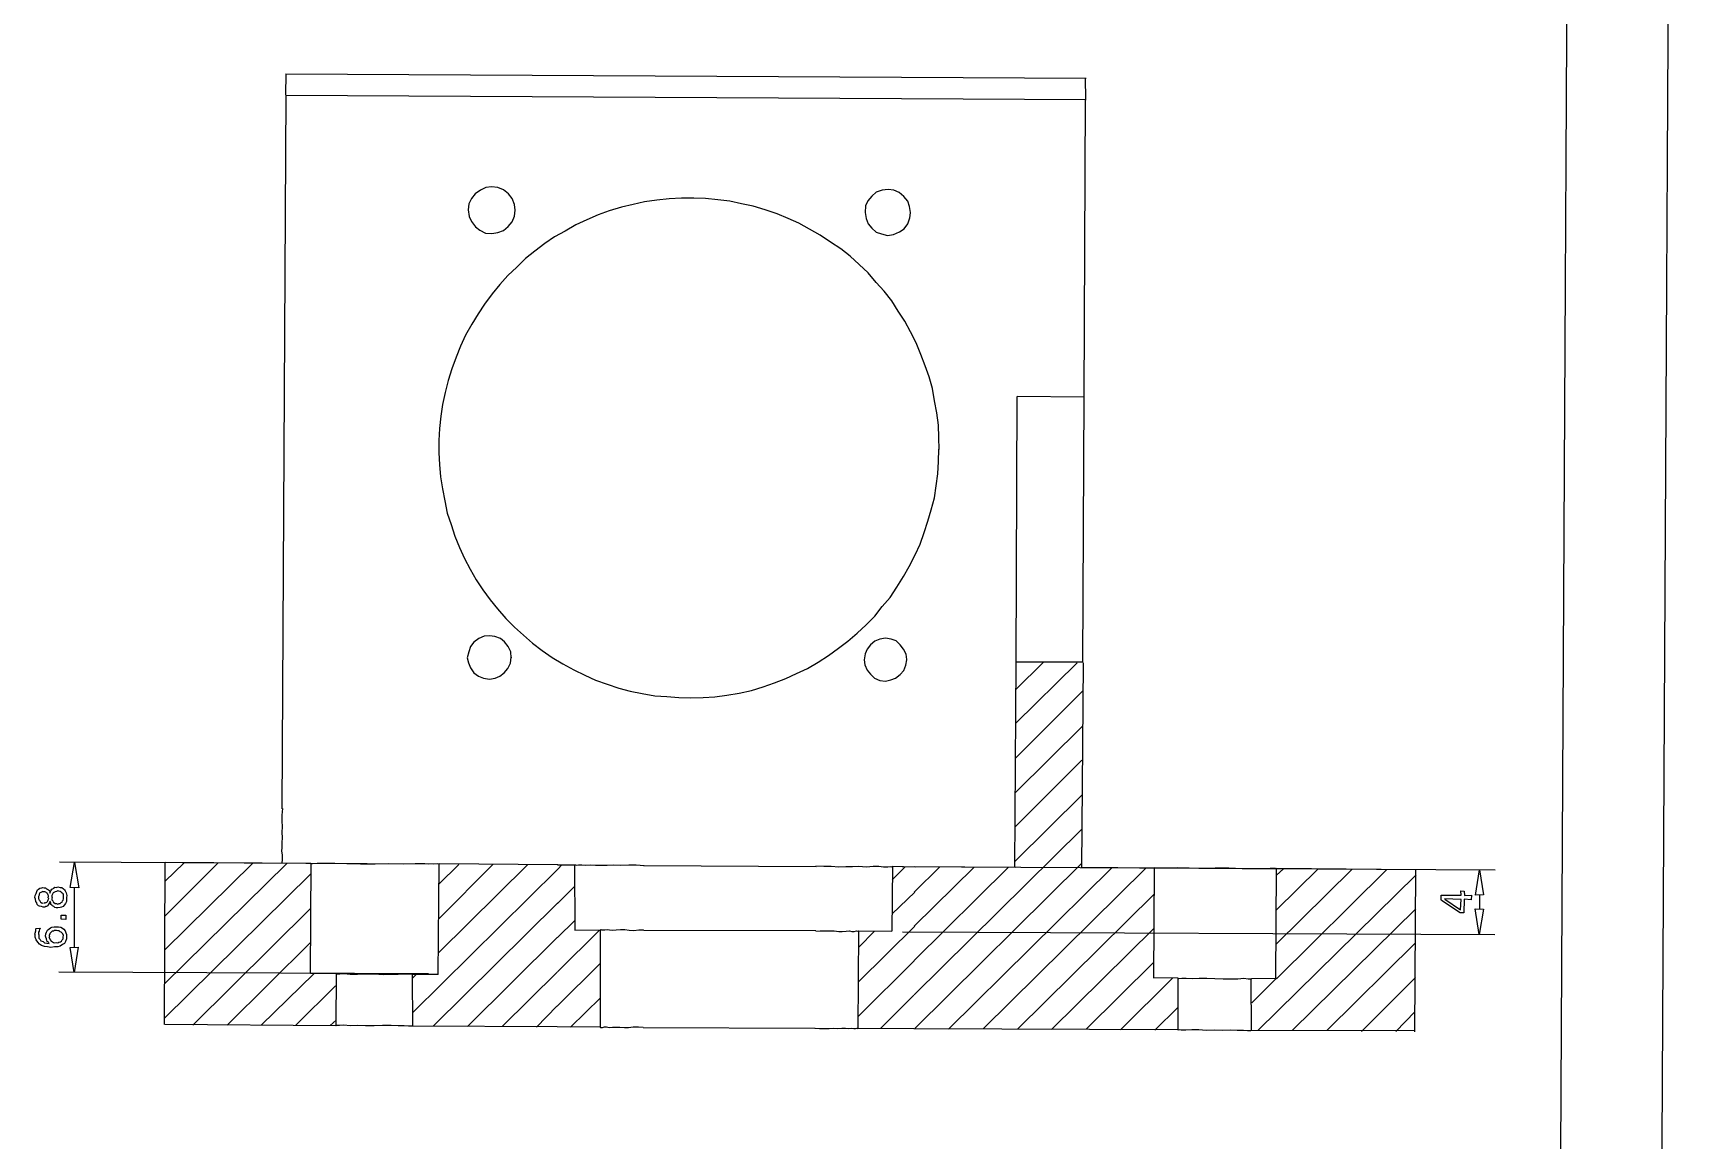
# Model space of a CAD drawing. Header units: millimetres. Extents: x -1 to 541, y -1 to 401.
# Drawn here: x 378.6 to 541.1, y 107.9 to 217.3 of the extents above; entities that cross this region are included whole.
import ezdxf

# ---------------------------------------------------------------- set-up
doc = ezdxf.new("R2010")
doc.units = ezdxf.units.MM

msp = doc.modelspace()

# ---------------------------------------------------------------- linework, layer by layer
for points in [[(-1.07, 1.46), (538.9, -1.43), (541.05, 398.58), (1.04, 401.44)], [(8.97, 11.38), (528.95, 8.65), (531, 388.58), (11, 391.37)], [(426.19, 199.83), (426.14, 200.38), (425.9, 200.96), (425.55, 201.42), (425.05, 201.83), (424.49, 202.06), (423.87, 202.13), (423.31, 202.07), (422.78, 201.81), (422.24, 201.44), (421.89, 200.98), (421.64, 200.43), (421.57, 199.85), (421.67, 199.2), (421.9, 198.69), (422.27, 198.17), (422.7, 197.83), (423.27, 197.56), (423.89, 197.52), (424.5, 197.62), (425.06, 197.8), (425.5, 198.2), (425.89, 198.66), (426.14, 199.23), (426.21, 199.82)], [(465.23, 199.58), (465.15, 200.19), (464.99, 200.72), (464.59, 201.17), (464.13, 201.55), (463.59, 201.79), (463.03, 201.85), (462.43, 201.78), (461.86, 201.59), (461.43, 201.2), (461.03, 200.73), (460.81, 200.24), (460.77, 199.6), (460.85, 199.01), (461.07, 198.48), (461.43, 198.03), (461.84, 197.65), (462.38, 197.47), (462.98, 197.32), (463.58, 197.41), (464.15, 197.67), (464.61, 197.98), (464.98, 198.48), (465.17, 199.05), (465.25, 199.56)], [(468.09, 176.17), (468.04, 177.37), (468, 178.59), (467.85, 179.79), (467.61, 180.97), (467.41, 182.19), (467.09, 183.34), (466.69, 184.44), (466.28, 185.56), (465.79, 186.72), (465.24, 187.8), (464.68, 188.84), (464.04, 189.84), (463.4, 190.86), (462.64, 191.82), (461.87, 192.69), (461.05, 193.62), (460.18, 194.44), (459.28, 195.26), (458.35, 196), (457.35, 196.65), (456.33, 197.35), (455.28, 197.94), (454.23, 198.52), (453.17, 199.01), (452.08, 199.45), (450.89, 199.86), (449.72, 200.22), (448.57, 200.44), (447.41, 200.72), (446.21, 200.84), (445, 200.96), (443.84, 201), (442.63, 201.02), (441.4, 200.93), (440.19, 200.81), (438.99, 200.64), (437.85, 200.38), (436.7, 200.13), (435.5, 199.74), (434.4, 199.37), (433.27, 198.86), (432.2, 198.38), (431.13, 197.76), (430.09, 197.17), (429.12, 196.52), (428.16, 195.76), (427.21, 195.04), (426.36, 194.2), (425.49, 193.36), (424.7, 192.47), (423.93, 191.54), (423.18, 190.55), (422.54, 189.58), (421.92, 188.56), (421.31, 187.48), (420.8, 186.39), (420.36, 185.29), (419.95, 184.13), (419.59, 182.98), (419.29, 181.82), (419.04, 180.63), (418.87, 179.48), (418.72, 178.25), (418.66, 177.05), (418.67, 175.86), (418.72, 174.68), (418.83, 173.48), (419.02, 172.29), (419.26, 171.1), (419.49, 169.88), (419.89, 168.78), (420.23, 167.61), (420.69, 166.5), (421.19, 165.41), (421.77, 164.35), (422.36, 163.31), (423.01, 162.32), (423.72, 161.34), (424.47, 160.43), (425.28, 159.48), (426.13, 158.62), (427.01, 157.85), (427.91, 157.05), (428.87, 156.32), (429.87, 155.62), (430.92, 155), (432, 154.42), (433.08, 153.88), (434.12, 153.4), (435.28, 153), (436.44, 152.61), (437.57, 152.3), (438.74, 152.07), (439.98, 151.84), (441.17, 151.76), (442.35, 151.68), (443.54, 151.65), (444.76, 151.67), (445.92, 151.74), (447.11, 151.91), (448.33, 152.09), (449.53, 152.37), (450.68, 152.72), (451.82, 153.11), (452.94, 153.54), (453.99, 154.05), (455.07, 154.55), (456.13, 155.18), (457.13, 155.84), (458.15, 156.55), (459.04, 157.24), (459.98, 158.03), (460.85, 158.87), (461.72, 159.72), (462.46, 160.68), (463.22, 161.57), (463.9, 162.56), (464.55, 163.63), (465.12, 164.63), (465.69, 165.76), (466.19, 166.84), (466.58, 167.97), (466.96, 169.09), (467.29, 170.23), (467.6, 171.39), (467.78, 172.58), (467.95, 173.78), (468.02, 174.98), (468.04, 176.21)], [(425.8, 155.61), (425.77, 156.2), (425.52, 156.71), (425.16, 157.16), (424.74, 157.51), (424.19, 157.71), (423.67, 157.78), (423.13, 157.74), (422.61, 157.51), (422.13, 157.14), (421.78, 156.72), (421.61, 156.19), (421.47, 155.61), (421.58, 155.11), (421.78, 154.6), (422.12, 154.12), (422.59, 153.77), (423.09, 153.57), (423.66, 153.5), (424.21, 153.59), (424.7, 153.77), (425.13, 154.12), (425.48, 154.53), (425.75, 155.06), (425.79, 155.65)], [(464.88, 155.43), (464.82, 155.95), (464.56, 156.46), (464.24, 156.88), (463.83, 157.27), (463.33, 157.43), (462.76, 157.54), (462.23, 157.44), (461.72, 157.23), (461.29, 156.89), (460.98, 156.46), (460.77, 156), (460.67, 155.41), (460.72, 154.91), (460.97, 154.36), (461.3, 153.97), (461.68, 153.59), (462.23, 153.37), (462.76, 153.3), (463.29, 153.41), (463.77, 153.59), (464.21, 153.94), (464.59, 154.35), (464.79, 154.86), (464.87, 155.4)], [(382.26, 132.89), (382.68, 135.39), (383.11, 132.87)], [(521.05, 132.14), (521.43, 134.66), (521.85, 132.17)], [(521.84, 130.77), (521.39, 128.26), (521.01, 130.8)], [(383.03, 127.02), (382.64, 124.5), (382.25, 126.99)]]:
    msp.add_lwpolyline(points, close=True)
for points in [[(403.55, 211.22), (403.6, 213.3)], [(403.56, 213.3), (482.58, 212.86)], [(482.55, 210.76), (482.54, 212.9)], [(403.2, 140.67), (403.59, 211.18)], [(403.56, 211.17), (482.59, 210.75)], [(482.38, 181.36), (482.54, 210.8)], [(475.69, 155.17), (475.78, 181.4)], [(475.77, 181.43), (482.39, 181.38)], [(482.26, 155.14), (482.38, 181.38)], [(475.65, 155.18), (475.52, 134.87)], [(475.63, 149.12), (481.71, 155.1)], [(475.66, 152.48), (478.35, 155.12)], [(482.25, 155.15), (475.69, 155.15)], [(482.3, 155.09), (482.14, 134.84)], [(475.65, 145.7), (482.23, 152.29)], [(475.62, 142.3), (482.22, 148.86)], [(475.6, 138.94), (482.18, 145.47)], [(475.58, 135.51), (482.21, 142.07)], [(403.22, 140.72), (403.16, 140.06), (403.15, 139.46), (403.19, 138.92), (403.15, 138.34), (403.2, 137.85), (403.15, 137.33), (403.16, 136.86), (403.14, 136.48), (403.19, 136.13), (403.19, 135.84), (403.19, 135.56), (403.16, 135.41), (403.16, 135.34), (403.13, 135.3)], [(465.59, 122.29), (482.19, 138.7)], [(417.66, 135.2), (381.21, 135.42)], [(391.56, 119.38), (391.64, 135.35)], [(391.58, 123.38), (403.64, 135.26)], [(391.59, 126.74), (400.29, 135.31)], [(406.02, 135.29), (391.63, 135.36)], [(391.65, 130.12), (396.86, 135.35)], [(391.65, 133.53), (393.48, 135.31)], [(406.02, 135.26), (405.97, 124.42)], [(418.7, 135.22), (418.56, 135.24), (418.09, 135.21), (417.29, 135.24), (416.31, 135.23), (415.13, 135.22), (413.74, 135.25), (412.36, 135.21), (410.93, 135.22), (409.59, 135.24), (408.4, 135.28), (407.38, 135.29), (406.66, 135.28), (406.2, 135.25), (406.07, 135.25)], [(418.6, 124.31), (418.69, 135.18)], [(418.65, 126.48), (427.43, 135.14)], [(418.67, 133.25), (420.64, 135.17)], [(418.69, 129.84), (424.01, 135.18)], [(430.41, 135.15), (418.71, 135.24)], [(432.11, 135.12), (430.39, 135.12)], [(430.42, 134.72), (430.82, 135.16)], [(432.07, 135.16), (432.09, 128.77)], [(432.1, 135.16), (432.15, 135.14), (432.26, 135.11), (432.47, 135.14), (432.77, 135.13), (433.17, 135.12), (433.6, 135.16), (434.13, 135.1), (434.66, 135.11), (435.28, 135.12), (435.95, 135.13), (436.65, 135.12), (437.43, 135.13), (438.14, 135.14), (438.93, 135.09)], [(438.88, 135.09), (455.93, 134.98)], [(455.89, 135.03), (456.67, 135.02), (457.4, 135.02), (458.16, 134.96), (458.85, 134.99), (459.51, 134.98), (460.12, 135.02), (460.91, 134.96), (461.56, 135.01), (462.12, 135), (462.59, 134.95), (462.99, 134.96), (463.25, 134.99), (463.41, 134.94), (463.45, 134.99)], [(463.48, 134.98), (463.4, 128.6)], [(463.44, 133.66), (464.73, 134.94)], [(465.69, 134.93), (463.45, 134.99)], [(464.42, 134.99), (522.99, 134.66)], [(465.59, 129.1), (471.54, 134.93)], [(465.6, 125.7), (474.92, 134.9)], [(465.61, 132.45), (468.13, 134.95)], [(465.67, 118.98), (482.18, 135.31)], [(475.58, 134.87), (465.67, 134.96)], [(469.01, 118.92), (485.14, 134.86)], [(489.31, 134.82), (482.17, 134.89)], [(501.41, 134.74), (501.28, 134.77), (500.78, 134.77), (500.11, 134.76), (499.13, 134.75), (497.99, 134.75), (496.67, 134.82), (495.34, 134.83), (494, 134.78), (492.77, 134.82), (491.6, 134.85), (490.6, 134.8), (489.88, 134.81), (489.47, 134.82), (489.34, 134.86)], [(391.55, 119.96), (406.03, 134.25)], [(416.1, 120.54), (430.42, 134.73)], [(472.42, 118.94), (488.48, 134.81)], [(489.31, 134.8), (489.23, 123.96)], [(499.54, 118.78), (515.17, 134.17)], [(501.33, 123.88), (501.4, 134.74)], [(501.37, 127.31), (508.87, 134.71)], [(501.38, 123.88), (512.28, 134.69)], [(501.4, 130.69), (505.5, 134.74)], [(501.4, 134.11), (502.09, 134.74)], [(515.14, 134.66), (501.43, 134.79)], [(515.05, 118.66), (515.16, 134.68)], [(380.3, 131.5), (380.21, 131.38), (380.14, 131.28), (380.08, 131.2), (380.04, 131.09), (379.93, 131.03), (379.84, 131.04), (379.74, 130.95), (379.58, 130.96), (379.43, 131.02), (379.23, 131.06), (379.14, 131.11), (379.01, 131.22), (378.95, 131.39), (378.86, 131.53), (378.82, 131.75), (378.78, 131.92), (378.8, 132.13), (378.88, 132.32), (378.96, 132.51), (379.04, 132.67), (379.14, 132.75), (379.26, 132.83), (379.45, 132.86), (379.57, 132.92), (379.7, 132.87), (379.82, 132.88), (379.92, 132.78), (380.01, 132.75), (380.11, 132.69), (380.2, 132.6), (380.23, 132.44), (380.24, 132.36), (380.3, 132.5), (380.36, 132.59), (380.44, 132.74), (380.53, 132.77), (380.61, 132.83), (380.74, 132.95), (380.9, 132.91), (381.04, 132.97), (381.26, 132.92), (381.44, 132.91), (381.58, 132.79), (381.68, 132.69), (381.77, 132.56), (381.86, 132.37), (381.93, 132.12), (381.9, 131.91), (381.89, 131.69), (381.89, 131.51), (381.79, 131.33), (381.67, 131.15), (381.57, 131.04), (381.41, 130.97), (381.25, 130.93), (381.03, 130.89), (380.87, 130.91), (380.75, 130.93), (380.65, 131.02), (380.52, 131.08), (380.43, 131.15), (380.35, 131.23), (380.34, 131.4), (380.24, 131.54)], [(379.65, 131.35), (379.75, 131.41), (379.83, 131.38), (379.94, 131.46), (380.02, 131.51), (380.04, 131.6), (380.07, 131.69), (380.13, 131.82), (380.09, 131.9), (380.1, 132.06), (380.08, 132.2), (380.06, 132.23), (379.97, 132.35), (379.92, 132.39), (379.85, 132.45), (379.74, 132.47), (379.6, 132.48), (379.54, 132.5), (379.41, 132.44), (379.34, 132.42), (379.25, 132.38), (379.18, 132.24), (379.2, 132.14), (379.14, 132.03), (379.12, 131.92), (379.14, 131.83), (379.15, 131.69), (379.23, 131.64), (379.29, 131.51), (379.31, 131.44), (379.39, 131.41), (379.5, 131.37), (379.59, 131.39)], [(380.46, 131.91), (380.44, 131.78), (380.45, 131.68), (380.55, 131.6), (380.58, 131.46), (380.65, 131.42), (380.76, 131.32), (380.91, 131.32), (381.02, 131.27), (381.18, 131.33), (381.25, 131.32), (381.36, 131.43), (381.45, 131.44), (381.51, 131.58), (381.56, 131.64), (381.58, 131.77), (381.59, 131.91), (381.61, 132.08), (381.59, 132.17), (381.55, 132.28), (381.46, 132.35), (381.37, 132.46), (381.27, 132.52), (381.15, 132.54), (381.03, 132.56), (380.89, 132.52), (380.77, 132.48), (380.71, 132.46), (380.58, 132.37), (380.53, 132.32), (380.47, 132.19), (380.43, 132.1), (380.43, 131.93)], [(382.67, 127.02), (382.68, 132.92)], [(430.37, 131.34), (432.08, 133.04)], [(463.45, 130.31), (465.67, 132.45)], [(475.81, 118.9), (489.32, 132.25)], [(517.64, 131.66), (517.64, 132.15), (519.63, 132.16), (519.58, 132.56), (519.93, 132.53), (519.96, 132.1), (520.66, 132.15), (520.62, 131.69), (519.94, 131.74), (519.9, 130.41), (519.54, 130.39), (517.67, 131.62)], [(518.03, 131.75), (519.56, 130.69), (519.62, 131.73), (517.99, 131.77)], [(521.46, 130.73), (521.48, 132.14)], [(381.36, 129.77), (381.37, 130.18), (381.82, 130.17), (381.84, 129.76), (381.35, 129.78)], [(394.37, 119.3), (406.01, 130.88)], [(418.12, 119.24), (430.4, 131.38)], [(502.94, 118.78), (515.16, 130.81)], [(378.89, 128.85), (379.28, 128.9), (379.25, 128.78), (379.23, 128.74), (379.18, 128.64), (379.2, 128.59), (379.14, 128.5), (379.11, 128.4), (379.14, 128.33), (379.16, 128.24), (379.16, 128.07), (379.17, 127.91), (379.28, 127.76), (379.37, 127.63), (379.59, 127.57), (379.71, 127.43), (379.96, 127.4), (380.19, 127.37), (380.12, 127.47), (380.08, 127.53), (379.98, 127.57), (379.95, 127.7), (379.93, 127.76), (379.9, 127.84), (379.84, 128.01), (379.83, 128.1), (379.86, 128.32), (379.93, 128.49), (380.01, 128.68), (380.17, 128.81), (380.3, 128.92), (380.44, 128.99), (380.67, 129.01), (380.86, 129.03), (381.11, 129.03), (381.34, 129), (381.5, 128.88), (381.64, 128.79), (381.77, 128.61), (381.82, 128.44), (381.9, 128.26), (381.9, 128.03), (381.89, 127.82), (381.78, 127.57), (381.69, 127.37), (381.5, 127.27), (381.27, 127.1), (381.04, 127.05), (380.7, 127.03), (380.33, 126.98), (380.03, 127.04), (379.71, 127.09), (379.42, 127.17), (379.22, 127.3), (379.06, 127.5), (378.9, 127.75), (378.81, 127.99), (378.79, 128.27), (378.76, 128.3), (378.81, 128.42), (378.84, 128.43), (378.83, 128.55), (378.85, 128.59), (378.86, 128.69), (378.85, 128.75), (378.9, 128.88)], [(380.16, 128.05), (380.19, 127.95), (380.23, 127.81), (380.28, 127.72), (380.38, 127.6), (380.5, 127.53), (380.62, 127.48), (380.72, 127.44), (380.91, 127.47), (381.05, 127.45), (381.14, 127.49), (381.3, 127.54), (381.41, 127.6), (381.45, 127.73), (381.56, 127.82), (381.57, 127.92), (381.55, 128.03), (381.6, 128.16), (381.52, 128.32), (381.45, 128.4), (381.38, 128.5), (381.28, 128.52), (381.17, 128.61), (381.02, 128.64), (380.9, 128.67), (380.7, 128.65), (380.61, 128.59), (380.48, 128.58), (380.36, 128.47), (380.26, 128.37), (380.25, 128.32), (380.18, 128.17), (380.21, 128.03)], [(430.38, 124.59), (434.52, 128.7)], [(430.39, 127.98), (432.11, 129.64)], [(432.07, 128.71), (434.61, 128.7)], [(434.59, 128.73), (434.59, 119.09)], [(434.63, 128.74), (434.65, 128.74), (434.72, 128.73), (434.84, 128.73), (435.06, 128.73), (435.29, 128.74), (435.53, 128.71), (435.85, 128.7), (436.19, 128.71), (436.6, 128.74), (437.04, 128.74), (437.45, 128.7), (437.92, 128.67), (438.43, 128.73), (438.88, 128.71)], [(455.88, 128.62), (438.9, 128.67)], [(455.9, 128.6), (456.32, 128.64), (456.81, 128.61), (457.28, 128.64), (457.72, 128.61), (458.16, 128.56), (458.51, 128.57), (458.88, 128.6), (459.23, 128.63), (459.45, 128.56), (459.69, 128.57), (459.91, 128.61), (460.04, 128.58), (460.07, 128.59), (460.15, 128.62)], [(460.1, 128.6), (460.04, 118.98)], [(460.1, 123.6), (465.66, 129.1)], [(460.14, 128.62), (463.41, 128.6)], [(460.15, 127.02), (461.69, 128.59)], [(464.45, 128.53), (522.95, 128.26)], [(479.18, 118.89), (489.27, 128.84)], [(397.76, 119.32), (406, 127.48)], [(421.51, 119.17), (430.35, 127.97)], [(506.36, 118.77), (515.09, 127.4)], [(430.34, 121.17), (434.62, 125.43)], [(460.11, 120.21), (465.61, 125.66)], [(482.6, 118.9), (489.22, 125.46)], [(417.64, 124.37), (381.14, 124.53)], [(401.13, 119.29), (406.31, 124.38)], [(408.51, 124.4), (405.99, 124.41)], [(408.52, 124.38), (408.48, 119.28)], [(408.53, 124.4), (408.59, 124.37), (408.9, 124.38), (409.3, 124.41), (409.9, 124.35), (410.64, 124.35), (411.42, 124.38), (412.29, 124.37), (413.16, 124.32), (413.95, 124.34), (414.66, 124.35), (415.29, 124.38), (415.72, 124.37), (416.02, 124.33), (416.06, 124.32)], [(418.61, 124.32), (416.06, 124.32)], [(416.08, 119.22), (416.07, 124.34)], [(416.1, 123.98), (416.47, 124.34)], [(424.91, 119.16), (430.34, 124.53)], [(485.99, 118.83), (491.13, 123.96)], [(491.69, 123.95), (489.25, 123.97)], [(491.64, 123.91), (491.75, 123.91), (492.04, 123.95), (492.46, 123.95), (493.05, 123.91), (493.75, 123.95), (494.51, 123.94), (495.31, 123.93), (496.12, 123.89), (496.91, 123.89), (497.56, 123.88), (498.15, 123.94), (498.6, 123.87), (498.86, 123.88), (498.93, 123.91)], [(491.65, 123.92), (491.66, 118.82)], [(498.92, 118.76), (498.9, 123.9)], [(498.95, 121.52), (501.33, 123.88)], [(501.38, 123.9), (498.96, 123.87)], [(509.78, 118.69), (515.13, 124.02)], [(404.53, 119.31), (408.46, 123.18)], [(431.68, 119.11), (434.62, 121.99)], [(462.27, 118.97), (465.58, 122.27)], [(428.32, 119.12), (430.33, 121.18)], [(489.38, 118.8), (491.64, 121.04)], [(513.16, 118.69), (515.05, 120.62)], [(408.49, 119.25), (391.6, 119.37)], [(407.92, 119.27), (408.51, 119.79)], [(416.04, 119.2), (415.98, 119.21), (415.67, 119.21), (415.24, 119.23), (414.63, 119.25), (413.94, 119.26), (413.1, 119.26), (412.26, 119.23), (411.41, 119.25), (410.6, 119.27), (409.89, 119.23), (409.29, 119.29), (408.86, 119.26), (408.6, 119.28), (408.5, 119.25)], [(430.34, 119.15), (416.04, 119.21)], [(434.55, 119.12), (430.35, 119.13)], [(434.58, 119.14), (434.63, 119.09), (434.67, 119.09), (434.82, 119.09), (435.02, 119.15), (435.21, 119.15), (435.47, 119.08), (435.8, 119.1), (436.16, 119.1), (436.53, 119.11), (436.99, 119.08), (437.4, 119.08), (437.84, 119.13), (438.37, 119.13), (438.84, 119.12)], [(438.84, 119.07), (455.81, 119.01)], [(455.82, 119.01), (456.27, 118.97), (456.78, 118.99), (457.21, 118.99), (457.65, 119.01), (458.07, 118.99), (458.46, 119), (458.82, 119.02), (459.14, 118.99), (459.41, 119.01), (459.64, 118.99), (459.82, 118.98), (459.95, 119.01), (460.05, 118.98), (460.05, 119.02)], [(465.56, 118.95), (460.05, 118.99)], [(491.61, 118.84), (465.57, 118.94)], [(498.87, 118.75), (498.78, 118.76), (498.51, 118.75), (498.14, 118.77), (497.52, 118.77), (496.87, 118.82), (496.09, 118.77), (495.25, 118.81), (494.46, 118.79), (493.73, 118.83), (493.03, 118.84), (492.43, 118.82), (491.97, 118.81), (491.77, 118.83), (491.67, 118.82)], [(515.07, 118.73), (498.93, 118.79)]]:
    msp.add_lwpolyline(points)

doc.saveas('drawing.dxf')
